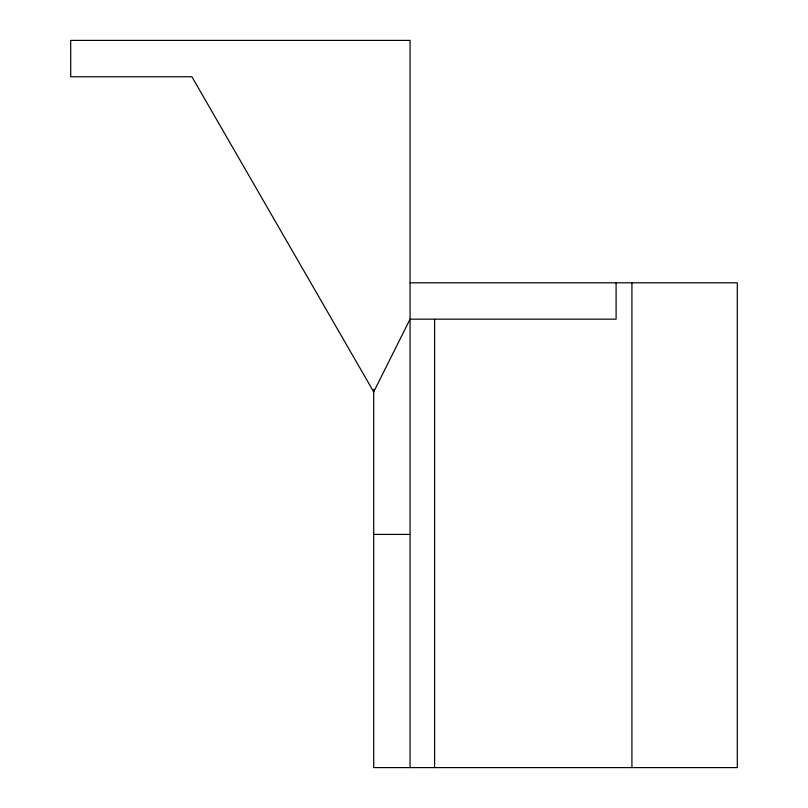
<?xml version="1.0" encoding="UTF-8"?>
<svg xmlns="http://www.w3.org/2000/svg" width="808" height="808" viewBox="0 0 808 808"><rect width="100%" height="100%" fill="white"/><g stroke="black" fill="none" stroke-linecap="round" stroke-linejoin="round"><path stroke-width="1.21" d="M410.06 282.8L737.3 282.8L737.3 767.6L373.7 767.6L373.7 389.375M373.7 534.411L410.06 534.411M631.917 282.8L631.917 767.6M616.1 282.8L616.1 319.16L410.06 319.16L373.7 391.88L191.9 76.76L70.7 76.76L70.7 40.4L410.06 40.4L410.06 767.6M434.593 319.322L434.593 767.6"/></g></svg>
